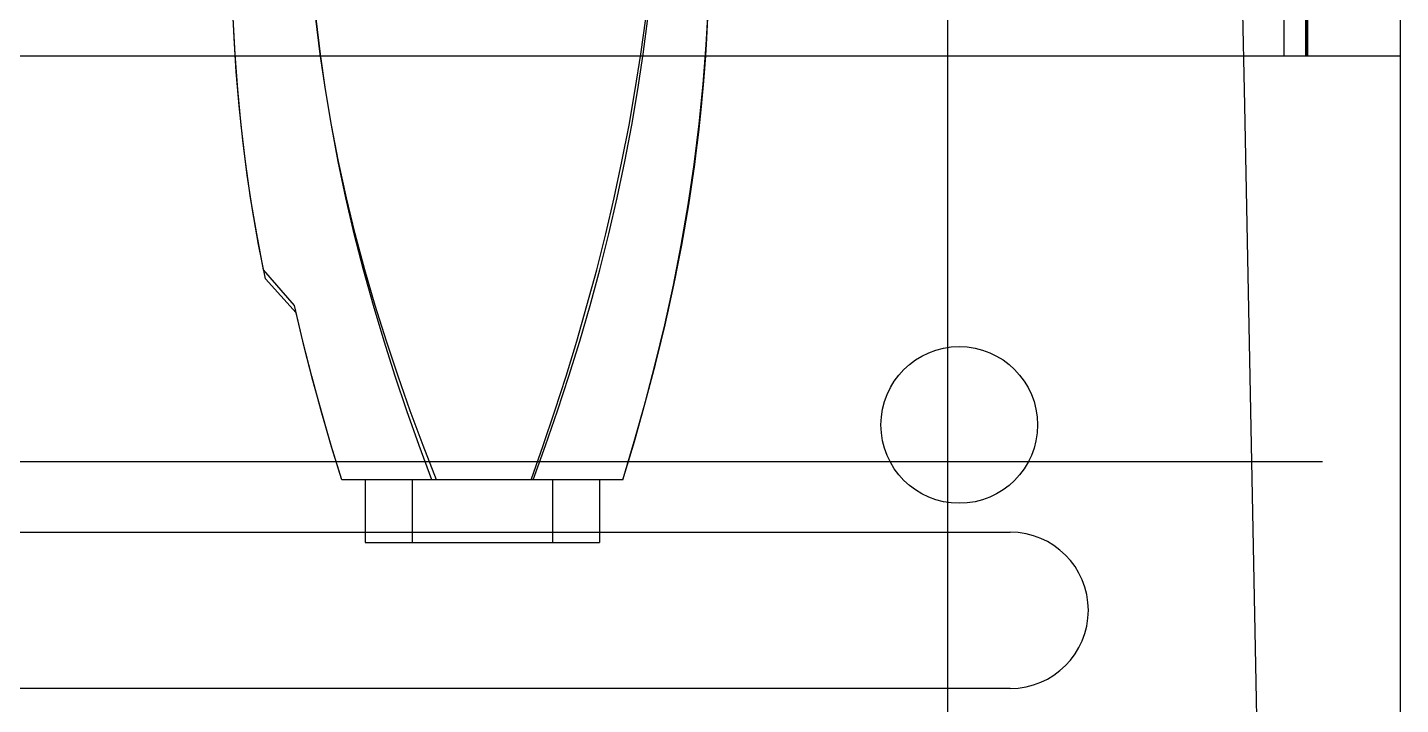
# Model space of a CAD drawing. Extents: x 0 to 144, y 0 to 348.
# Drawn here: x 93.18 to 137.02, y 56.08 to 77.68 of the extents above; entities that cross this region are included whole.
import ezdxf

# ---------------------------------------------------------------- set-up
doc = ezdxf.new("R2010")
doc.units = 0
doc.layers.add('--8N-THT. FIXING HOLE', color=4, linetype='CONTINUOUS')
doc.layers.add('-15N-THT. THIẾT BỊ ĐÓNG MỞ', color=40, linetype='CONTINUOUS')

# ---------------------------------------------------------------- blocks, each defined once
blk = doc.blocks.new('06 - N - SC VSD ATV630U07~55N4')
at = {"layer": '--8N-THT. FIXING HOLE'}
blk.add_circle((50.932, -109), 2.5, dxfattribs=at)
at = {"layer": '-15N-THT. THIẾT BỊ ĐÓNG MỞ'}
for p, q in [((65.022, -166), (65.022, 143.76)), ((50.569, -166), (50.569, -28.443)), ((62.032, -28.443), (62.032, -97.221)), ((60.049, -98.806), (59.682, -80.406)), ((61.305, -97.221), (61.305, -87.752)), ((61.983, -87.752), (61.983, -97.221)), ((62.058, -97.221), (62.058, -87.752)), ((27.777, -96.65), (27.723, -95.56)), ((42.855, -96.868), (42.929, -95.601)), ((42.859, -96.868), (42.929, -95.602)), ((42.886, -96.415), (42.929, -95.602)), ((27.808, -97.167), (27.745, -96.036)), ((30.528, -97.167), (30.382, -96.036)), ((30.539, -97.167), (30.397, -96.036)), ((40.765, -97.167), (40.926, -96.036)), ((40.841, -97.167), (40.992, -96.036)), ((42.835, -97.221), (42.886, -96.415)), ((27.847, -97.731), (27.777, -96.65)), ((42.757, -98.126), (42.855, -96.868)), ((42.765, -98.126), (42.859, -96.868)), ((-65.022, -97.221), (65.022, -97.221)), ((27.893, -98.297), (27.808, -97.167)), ((30.695, -98.297), (30.528, -97.167)), ((30.7, -98.297), (30.539, -97.167)), ((40.587, -98.297), (40.765, -97.167)), ((40.671, -98.297), (40.841, -97.167)), ((42.773, -98.027), (42.835, -97.221)), ((58.045, -97.221), (58.045, -97.221)), ((62.032, -97.221), (62.032, -97.221)), ((62.53, -97.221), (62.53, -97.221)), ((65.022, -97.221), (65.022, -97.221)), ((27.939, -98.818), (27.847, -97.731)), ((42.63, -99.398), (42.757, -98.126)), ((42.641, -99.398), (42.765, -98.126)), ((42.699, -98.839), (42.773, -98.027)), ((28.002, -99.439), (27.893, -98.297)), ((30.888, -99.439), (30.695, -98.297)), ((30.886, -99.439), (30.7, -98.297)), ((40.387, -99.439), (40.587, -98.297)), ((40.478, -99.439), (40.671, -98.297)), ((28.056, -99.919), (27.939, -98.818)), ((42.612, -99.659), (42.699, -98.839)), ((60.416, -117.207), (60.049, -98.806)), ((28.14, -100.594), (28.002, -99.439)), ((31.101, -100.594), (30.886, -99.439)), ((31.112, -100.594), (30.888, -99.439)), ((40.163, -100.594), (40.387, -99.439)), ((40.258, -100.594), (40.478, -99.439)), ((42.471, -100.686), (42.63, -99.398)), ((42.484, -100.686), (42.641, -99.398)), ((28.198, -101.028), (28.056, -99.919)), ((42.511, -100.484), (42.612, -99.659)), ((28.305, -101.75), (28.14, -100.594)), ((31.345, -101.75), (31.101, -100.594)), ((31.365, -101.75), (31.112, -100.594)), ((39.915, -101.75), (40.163, -100.594)), ((40.014, -101.75), (40.258, -100.594)), ((42.279, -101.975), (42.471, -100.686)), ((42.294, -101.975), (42.484, -100.686)), ((42.396, -101.31), (42.511, -100.484)), ((28.366, -102.135), (28.198, -101.028)), ((42.268, -102.135), (42.396, -101.31)), ((28.498, -102.904), (28.305, -101.75)), ((28.559, -103.239), (28.366, -102.135)), ((31.615, -102.904), (31.345, -101.75)), ((31.647, -102.904), (31.365, -101.75)), ((39.645, -102.904), (39.915, -101.75)), ((39.745, -102.904), (40.014, -101.75)), ((42.057, -103.26), (42.279, -101.975)), ((42.071, -103.26), (42.294, -101.975)), ((42.075, -103.239), (42.268, -102.135)), ((28.717, -104.051), (28.498, -102.904)), ((31.91, -104.051), (31.615, -102.904)), ((31.955, -104.051), (31.647, -102.904)), ((39.355, -104.051), (39.645, -102.904)), ((39.454, -104.051), (39.745, -102.904)), ((28.775, -104.337), (28.559, -103.239)), ((41.805, -104.537), (42.057, -103.26)), ((41.819, -104.537), (42.071, -103.26)), ((41.86, -104.337), (42.075, -103.239)), ((29.71, -105.191), (28.717, -104.051)), ((29.763, -105.428), (28.775, -104.337)), ((32.228, -105.191), (31.91, -104.051)), ((32.287, -105.191), (31.955, -104.051)), ((39.045, -105.191), (39.355, -104.051)), ((39.142, -105.191), (39.454, -104.051)), ((41.625, -105.428), (41.86, -104.337)), ((41.527, -105.803), (41.805, -104.537)), ((41.539, -105.803), (41.819, -104.537)), ((29.974, -106.322), (29.71, -105.191)), ((32.566, -106.322), (32.228, -105.191)), ((32.641, -106.322), (32.287, -105.191)), ((38.719, -106.322), (39.045, -105.191)), ((38.812, -106.322), (39.142, -105.191)), ((30.02, -106.51), (29.763, -105.428)), ((41.371, -106.51), (41.625, -105.428)), ((41.225, -107.057), (41.527, -105.803)), ((41.235, -107.057), (41.539, -105.803)), ((30.258, -107.443), (29.974, -106.322)), ((30.294, -107.582), (30.02, -106.51)), ((32.923, -107.443), (32.566, -106.322)), ((33.014, -107.443), (32.641, -106.322)), ((38.376, -107.443), (38.719, -106.322)), ((38.465, -107.443), (38.812, -106.322)), ((41.1, -107.582), (41.371, -106.51)), ((40.901, -108.298), (41.225, -107.057)), ((40.908, -108.298), (41.235, -107.057)), ((30.559, -108.553), (30.258, -107.443)), ((30.585, -108.645), (30.294, -107.582)), ((33.297, -108.553), (32.923, -107.443)), ((33.404, -108.553), (33.014, -107.443)), ((38.02, -108.553), (38.376, -107.443)), ((38.103, -108.553), (38.465, -107.443)), ((40.812, -108.645), (41.1, -107.582)), ((30.879, -109.656), (30.559, -108.553)), ((30.892, -109.701), (30.585, -108.645)), ((33.687, -109.656), (33.297, -108.553)), ((33.813, -109.656), (33.404, -108.553)), ((37.649, -109.656), (38.02, -108.553)), ((37.726, -109.656), (38.103, -108.553)), ((40.509, -109.701), (40.812, -108.645)), ((40.556, -109.529), (40.901, -108.298)), ((40.559, -109.529), (40.908, -108.298)), ((40.188, -110.753), (40.556, -109.529)), ((40.188, -110.753), (40.559, -109.529)), ((31.217, -110.753), (30.879, -109.656)), ((31.217, -110.753), (30.892, -109.701)), ((34.095, -110.753), (33.687, -109.656)), ((34.24, -110.753), (33.813, -109.656)), ((37.263, -110.753), (37.649, -109.656)), ((37.332, -110.753), (37.726, -109.656)), ((40.188, -110.753), (40.509, -109.701)), ((62.53, -110.18), (-62.53, -110.18)), ((34.095, -110.753), (31.217, -110.753)), ((31.217, -110.753), (31.217, -110.753)), ((31.964, -110.753), (31.964, -112.746)), ((31.964, -110.753), (31.964, -110.753)), ((33.46, -110.753), (33.46, -112.746)), ((37.332, -110.753), (34.095, -110.753)), ((40.188, -110.753), (37.332, -110.753)), ((37.945, -110.753), (37.945, -112.746)), ((39.44, -110.753), (39.44, -112.746)), ((39.44, -110.753), (39.44, -110.753)), ((40.188, -110.753), (40.188, -110.753)), ((-52.563, -112.422), (52.563, -112.422)), ((52.563, -112.422), (52.563, -112.422)), ((31.964, -112.746), (39.44, -112.746)), ((31.964, -112.746), (31.964, -112.746)), ((39.44, -112.746), (39.44, -112.746)), ((52.563, -117.406), (-52.563, -117.406)), ((52.563, -117.406), (52.563, -117.406)), ((60.783, -135.608), (60.416, -117.207))]:
    blk.add_line(p, q, dxfattribs=at)
blk.add_arc((52.563, -114.914), 2.492, 270, 90, dxfattribs=at)

msp = doc.modelspace()

# ---------------------------------------------------------------- block references
msp.add_blockref('06 - N - SC VSD ATV630U07~55N4', (72, 174))

doc.saveas('drawing.dxf')
